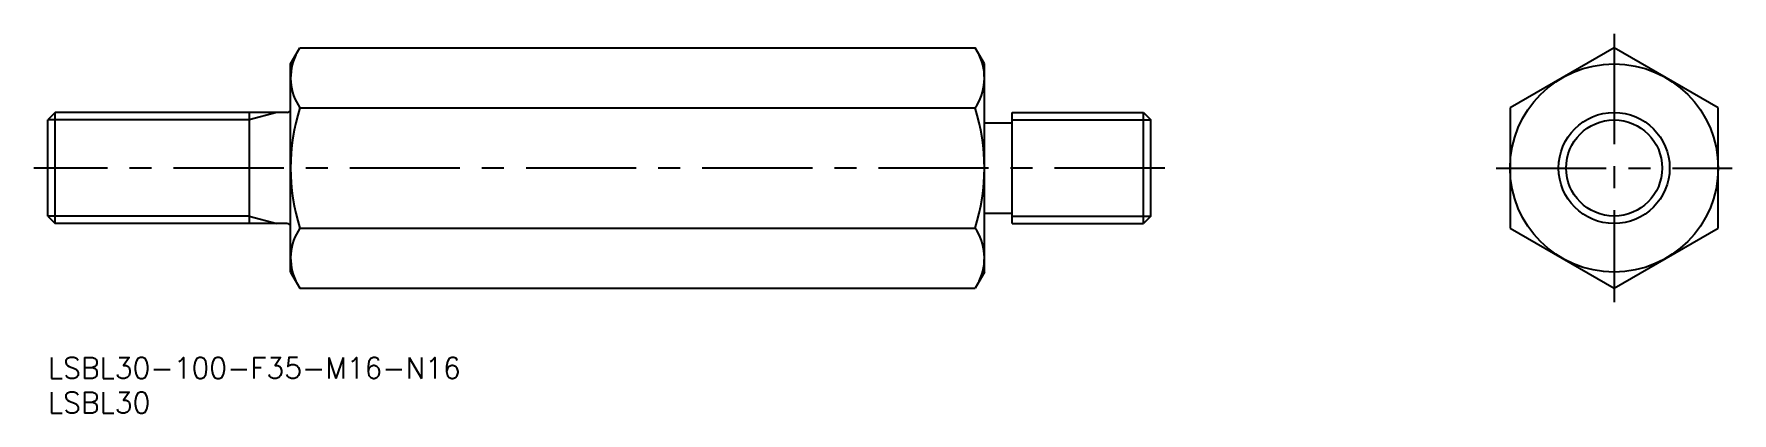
# Model space of a CAD drawing. Extents: x -2 to 243, y -8 to 47.
import ezdxf

# ---------------------------------------------------------------- set-up
doc = ezdxf.new("R2010")
doc.units = 0
doc.header["$LTSCALE"] = 0.5
doc.linetypes.add('CENTER', pattern=[50.8, 31.75, -6.35, 6.35, -6.35])
for name, color, linetype in [('MSM_CENTER', 1, 'CENTER'), ('MSM_CONTINUOUS', 7, 'CONTINUOUS'), ('MSM_NARROW', 5, 'CONTINUOUS'), ('MSM_PART_NUMBER', 7, 'CONTINUOUS')]:
    doc.layers.add(name, color=color, linetype=linetype)
doc.styles.get("Standard").update_dxf_attribs({"font": 'txt.shx', "height": 3, "bigfont": 'bigfont.shx'})

# ---------------------------------------------------------------- blocks, each defined once
blk = doc.blocks.new('*U4')
at = {"layer": 'MSM_PART_NUMBER'}
blk.add_text('LSBL30-100-F35-M16-N16', height=3, dxfattribs=at).set_placement((0, -3))
blk = doc.blocks.new('*U5')
at = {"layer": 'MSM_PART_NUMBER'}
blk.add_text('LSBL30', height=3, dxfattribs=at).set_placement((0, -8))

msp = doc.modelspace()

# ---------------------------------------------------------------- linework, layer by layer
at = {"layer": 'MSM_CENTER'}
for p, q in [((225.77, 46.64), (225.77, 8)), ((161, 27.32), (-2, 27.32)), ((208.77, 27.32), (242.77, 27.32))]:
    msp.add_line(p, q, dxfattribs=at)
at = {"layer": 'MSM_CONTINUOUS'}
for p, q in [((35, 42.32), (36.34, 44.64)), ((36.34, 44.64), (133.66, 44.64)), ((135, 42.32), (133.66, 44.64)), ((225.77, 44.64), (210.77, 35.98)), ((240.77, 35.98), (225.77, 44.64)), ((35, 12.32), (35, 42.32)), ((135, 12.32), (135, 42.32)), ((1.08, 35.32), (0, 34.24)), ((34.5, 35.32), (1.08, 35.32)), ((1.08, 19.32), (1.08, 35.32)), ((29, 35.32), (29, 19.32)), ((36.34, 35.98), (133.66, 35.98)), ((139, 35.32), (157.92, 35.32)), ((139, 19.32), (139, 35.32)), ((157.92, 19.32), (157.92, 35.32)), ((157.92, 35.32), (159, 34.24)), ((210.77, 35.98), (210.77, 18.66)), ((240.77, 18.66), (240.77, 35.98)), ((0, 20.4), (0, 34.24)), ((135, 33.82), (139, 33.82)), ((159, 20.4), (159, 34.24)), ((0, 20.4), (1.08, 19.32)), ((135, 20.82), (139, 20.82)), ((159, 20.4), (157.92, 19.32)), ((34.5, 19.32), (1.08, 19.32)), ((36.34, 18.66), (133.66, 18.66)), ((139, 19.32), (157.92, 19.32)), ((210.77, 18.66), (225.77, 10)), ((225.77, 10), (240.77, 18.66)), ((35, 12.32), (36.34, 10)), ((135, 12.32), (133.66, 10)), ((36.34, 10), (133.66, 10))]:
    msp.add_line(p, q, dxfattribs=at)
for radius in [15, 8]:
    msp.add_circle((225.77, 27.32), radius, dxfattribs=at)
for centre, radius, start, end in [((42.67, 40.31), 7.67, 154.3842, 214.3842), ((127.33, 40.31), 7.67, 325.6158, 25.6158), ((34.5, 35.82), 0.5, 270, 0), ((63.66, 27.32), 28.66, 162.412, 197.588), ((106.34, 27.32), 28.66, 342.412, 17.588), ((34.5, 18.82), 0.5, 0, 90), ((42.67, 14.33), 7.67, 145.6158, 205.6158), ((127.33, 14.33), 7.67, 334.3842, 34.3842)]:
    msp.add_arc(centre, radius, start, end, dxfattribs=at)
at = {"layer": 'MSM_NARROW'}
for p, q in [((33, 35.32), (29, 34.24)), ((29, 34.24), (0, 34.24)), ((139, 34.24), (159, 34.24)), ((29, 20.4), (0, 20.4)), ((29, 20.4), (33, 19.32)), ((139, 20.4), (159, 20.4))]:
    msp.add_line(p, q, dxfattribs=at)
msp.add_circle((225.77, 27.32), 6.92, dxfattribs=at)

# ---------------------------------------------------------------- block references
at = {"layer": 'MSM_CONTINUOUS'}
for name in ['*U4', '*U5']:
    msp.add_blockref(name, (0, 0), dxfattribs=at)

doc.saveas('drawing.dxf')
